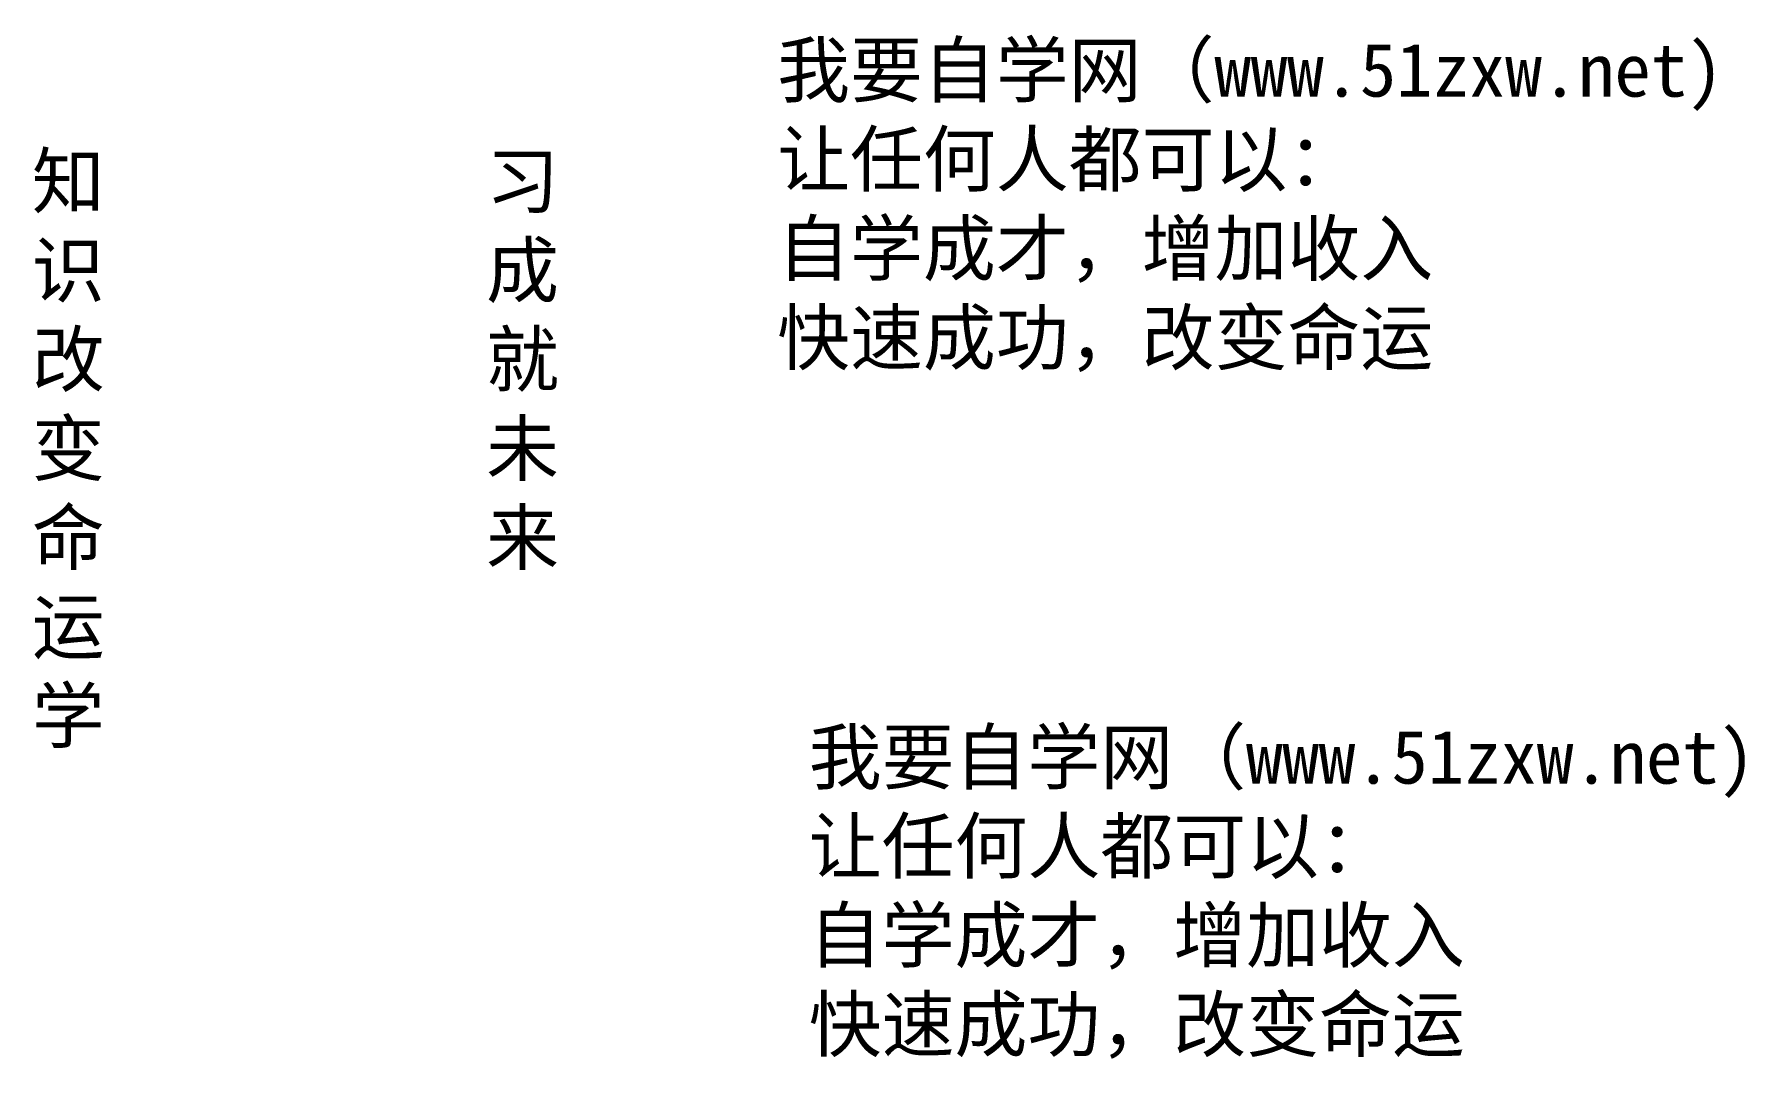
# Model space of a CAD drawing. Header units: millimetres. Extents: x 237.6 to 317.6, y 194.7 to 242.6.
import ezdxf

# ---------------------------------------------------------------- set-up
doc = ezdxf.new("R2010")
doc.units = ezdxf.units.MM
doc.styles.add('仿宋', font='', dxfattribs={"height": 2.5})
doc.styles.get('仿宋').set_extended_font_data('FangSong')

msp = doc.modelspace()

# ---------------------------------------------------------------- texts
at = {"style": '仿宋'}
for s, p in [('我要自学网（www.51zxw.net)', (272.313, 239.698)), ('自学成才，增加收入', (272.313, 231.355)), ('快速成功，改变命运', (272.313, 227.184))]:
    msp.add_text(s, height=2.5, dxfattribs=at).set_placement(p)
at = {"color": 3, "style": '仿宋'}
msp.add_text('让任何人都可以：', height=2.5, dxfattribs=at).set_placement((272.313, 235.526))
at = {"color": 6}
note = msp.add_mtext_dynamic_manual_height_columns('知识改变命运\\P', width=4.36552, gutter_width=16.887, heights=[28.82, 0], dxfattribs=dict(at, insert=(237.444, 237.005), char_height=2.5, attachment_point=1, style='仿宋'))
for column, words in zip(note.columns.linked_columns, ['学习成就未来']):
    column.text = words
at = {"insert": (273.791, 210.069), "char_height": 2.5, "attachment_point": 1, "style": '仿宋'}
msp.add_mtext_dynamic_manual_height_columns('我要自学网（www.51zxw.net)\\P{\\C3;让任何人都可以：\\P}自学成才，增加收入\\P快速成功，改变命运', width=48.90856, gutter_width=12.5, heights=[0], dxfattribs=at)

doc.saveas('drawing.dxf')
